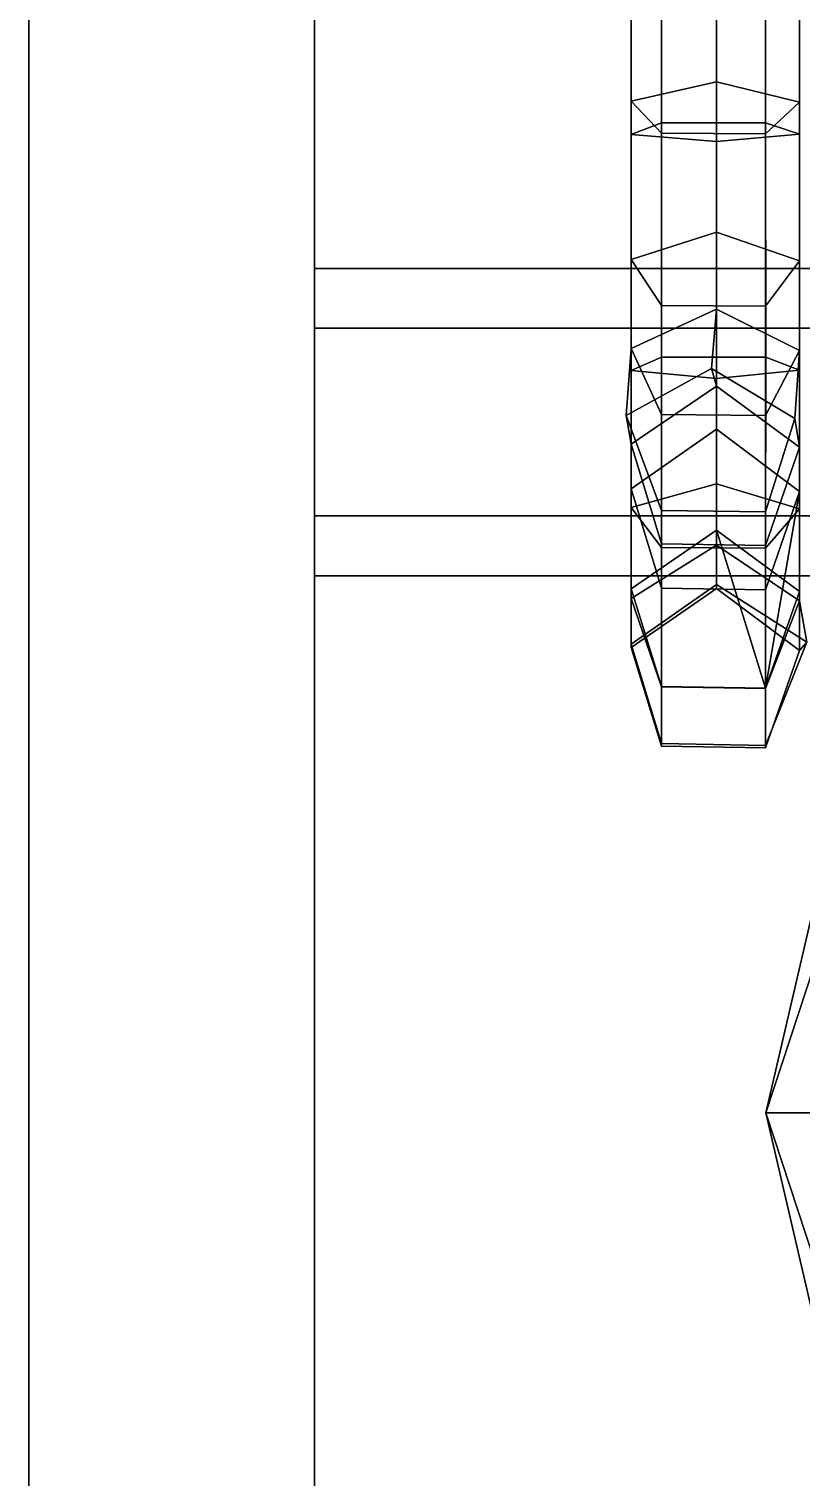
# Model space of a CAD drawing. Extents: x -252 to 252, y 0 to 101.
# Drawn here: x 171.83 to 176.32, y 14.07 to 22.5 of the extents above; entities that cross this region are included whole.
import ezdxf

# ---------------------------------------------------------------- set-up
doc = ezdxf.new("R2010")
doc.units = 0

msp = doc.modelspace()

# ---------------------------------------------------------------- linework, layer by layer
for points in [[(173.486786, -0.000244, 197.929291), (173.486786, 99.309204, 197.929291), (171.825714, 101.057129, 197.929291), (171.825836, -0.000244, 197.929291)], [(171.825836, -0.000244, 197.929291), (171.825714, 101.057129, 197.929291), (171.825714, 101.057129, 218.726761), (171.825836, -0.000244, 218.726761)], [(171.825714, 101.057129, 218.726761), (173.486786, 99.309204, 218.726791), (173.486786, -0.000244, 218.726761), (171.825836, -0.000244, 218.726761)], [(173.486786, 99.309204, 197.929291), (173.486786, -0.000244, 197.929291), (173.486786, -0.000244, 218.726761), (173.486786, 99.309204, 218.726791)], [(175.825836, 24.845654, 106.704292), (175.825851, 22.191843, 107.463509), (175.329529, 22.079372, 107.134544), (175.329529, 24.812553, 106.375267)], [(175.329529, 24.812553, 106.375267), (175.329529, 22.079372, 107.134544), (175.506699, 21.89188, 106.586136), (175.506821, 24.757393, 105.780891)], [(176.309921, 24.810932, 106.358185), (176.309937, 22.073872, 107.118469), (175.825851, 22.191843, 107.463509), (175.825836, 24.845654, 106.704292)], [(176.112854, 24.75639, 105.77076), (176.112732, 21.888475, 106.5765), (176.309937, 22.073872, 107.118469), (176.309921, 24.810932, 106.358185)], [(175.506821, 24.757393, 105.780891), (175.506699, 21.89188, 106.586136), (176.112732, 21.888475, 106.5765), (176.112854, 24.75639, 105.77076)], [(175.329529, 21.884995, 121.136543), (175.329529, 23.914295, 120.695595), (175.506699, 24.052187, 121.258492), (175.506821, 21.952023, 121.712044)], [(175.506821, 21.952023, 121.712044), (175.506699, 24.052187, 121.258492), (176.112732, 24.054714, 121.268898), (176.112732, 21.953234, 121.722435)], [(176.112732, 21.953234, 121.722435), (176.112732, 24.054714, 121.268898), (176.309937, 23.918352, 120.712227), (176.309921, 21.886965, 121.153099)], [(175.825851, 21.844784, 120.791206), (175.825851, 23.831564, 120.358116), (175.329529, 23.914295, 120.695595), (175.329529, 21.884995, 121.136543)], [(176.309921, 21.886965, 121.153099), (176.309937, 23.918352, 120.712227), (175.825851, 23.831564, 120.358116), (175.825851, 21.844784, 120.791206)], [(175.825851, 22.191843, 107.463509), (175.825974, 21.317327, 107.883888), (175.329651, 21.15716, 107.575432), (175.329529, 22.079372, 107.134544)], [(176.309937, 22.073872, 107.118469), (176.309906, 21.149302, 107.560341), (175.825974, 21.317327, 107.883888), (175.825851, 22.191843, 107.463509)], [(175.329529, 22.079372, 107.134544), (175.329651, 21.15716, 107.575432), (175.506699, 20.890158, 107.060738), (175.506699, 21.89188, 106.586136)], [(176.112732, 21.888475, 106.5765), (176.112717, 20.885309, 107.051575), (176.309906, 21.149302, 107.560341), (176.309937, 22.073872, 107.118469)], [(175.329529, 20.511288, 121.54673), (175.329529, 21.884995, 121.136543), (175.506821, 21.952023, 121.712044), (175.506699, 20.58807, 122.121239)], [(175.506699, 20.58807, 122.121239), (175.506821, 21.952023, 121.712044), (176.112732, 21.953234, 121.722435), (176.112854, 20.589447, 122.131569)], [(176.112854, 20.589447, 122.131569), (176.112732, 21.953234, 121.722435), (176.309921, 21.886965, 121.153099), (176.309921, 20.513542, 121.563774)], [(175.825851, 20.465229, 121.202354), (175.825851, 21.844784, 120.791206), (175.329529, 21.884995, 121.136543), (175.329529, 20.511288, 121.54673)], [(175.506699, 21.89188, 106.586136), (175.506699, 20.890158, 107.060738), (176.112717, 20.885309, 107.051575), (176.112732, 21.888475, 106.5765)], [(176.309921, 20.513542, 121.563774), (176.309921, 21.886965, 121.153099), (175.825851, 21.844784, 120.791206), (175.825851, 20.465229, 121.202354)], [(175.825974, 21.317327, 107.883888), (175.825974, 20.868469, 108.299446), (175.329529, 20.638727, 108.038353), (175.329651, 21.15716, 107.575432)], [(176.309906, 21.149302, 107.560341), (176.309906, 20.627495, 108.025169), (175.825974, 20.868469, 108.299446), (175.825974, 21.317327, 107.883888)], [(173.486786, 21.105835, 217.815475), (173.486786, 21.105835, 200.184692), (240.904663, 21.105835, 200.184692), (240.904663, 21.105835, 217.815536)], [(173.486786, -0.033936, 217.815475), (173.486786, 21.105835, 217.815475), (240.904663, 21.105835, 217.815536), (240.904663, -0.033936, 217.815506)], [(173.486786, 21.105835, 200.184692), (173.486786, 20.758301, 199.681946), (240.904663, 20.758301, 199.681946), (240.904663, 21.105835, 200.184692)], [(175.329651, 21.15716, 107.575432), (175.329529, 20.638727, 108.038353), (175.506699, 20.2558, 107.603188), (175.506699, 20.890158, 107.060738)], [(176.112717, 20.885309, 107.051575), (176.112717, 20.248846, 107.595039), (176.309906, 20.627495, 108.025169), (176.309906, 21.149302, 107.560341)], [(175.825974, 20.868469, 108.299446), (175.797943, 20.522324, 109.002342), (175.301559, 20.248247, 108.866188), (175.329529, 20.638727, 108.038353)], [(175.506699, 20.890158, 107.060738), (175.506699, 20.2558, 107.603188), (176.112717, 20.248846, 107.595039), (176.112717, 20.885309, 107.051575)], [(176.309906, 20.627495, 108.025169), (176.28183, 20.231133, 108.86631), (175.797943, 20.522324, 109.002342), (175.825974, 20.868469, 108.299446)], [(240.904663, 19.664185, 199.681946), (240.904663, 20.758301, 199.681946), (173.486786, 20.758301, 199.681946), (173.486786, 19.664185, 199.681946)], [(175.329529, 20.638727, 108.038353), (175.301559, 20.248247, 108.866188), (175.506699, 19.696627, 108.592918), (175.506699, 20.2558, 107.603188)], [(175.329651, 19.712769, 121.610588), (175.329529, 20.511288, 121.54673), (175.506699, 20.58807, 122.121239), (175.506699, 19.480957, 122.141823)], [(175.506699, 19.480957, 122.141823), (175.506699, 20.58807, 122.121239), (176.112854, 20.589447, 122.131569), (176.112732, 19.476746, 122.151665)], [(176.112717, 20.248846, 107.595039), (176.112732, 19.689068, 108.585762), (176.28183, 20.231133, 108.86631), (176.309906, 20.627495, 108.025169)], [(176.112732, 19.476746, 122.151665), (176.112854, 20.589447, 122.131569), (176.309921, 20.513542, 121.563774), (176.309921, 19.705959, 121.626259)], [(175.797943, 20.522324, 109.002342), (175.825882, 20.419563, 110.684944), (175.329498, 20.081673, 110.688805), (175.301559, 20.248247, 108.866188)], [(175.825836, 19.851826, 121.292122), (175.825851, 20.465229, 121.202354), (175.329529, 20.511288, 121.54673), (175.329651, 19.712769, 121.610588)], [(176.28183, 20.231133, 108.86631), (176.309845, 20.06423, 110.672951), (175.825882, 20.419563, 110.684944), (175.797943, 20.522324, 109.002342)], [(176.309921, 19.705959, 121.626259), (176.309921, 20.513542, 121.563774), (175.825851, 20.465229, 121.202354), (175.825836, 19.851826, 121.292122)], [(175.825882, 20.419563, 110.684944), (175.825851, 20.170012, 113.825386), (175.329529, 19.82291, 113.805504), (175.329498, 20.081673, 110.688805)], [(176.309845, 20.06423, 110.672951), (176.309921, 19.805908, 113.804482), (175.825851, 20.170012, 113.825386), (175.825882, 20.419563, 110.684944)], [(175.301559, 20.248247, 108.866188), (175.329498, 20.081673, 110.688805), (175.506775, 19.502499, 110.709358), (175.506699, 19.696627, 108.592918)], [(175.506699, 20.2558, 107.603188), (175.506699, 19.696627, 108.592918), (176.112732, 19.689068, 108.585762), (176.112717, 20.248846, 107.595039)], [(175.825851, 20.170012, 113.825386), (175.825851, 19.582035, 118.009499), (175.329529, 19.240606, 117.943672), (175.329529, 19.82291, 113.805504)], [(175.825851, 19.582035, 118.009499), (175.825851, 20.170012, 113.825386), (176.309921, 19.805908, 113.804482), (176.11264, 18.661114, 117.832191)], [(176.112732, 19.689068, 108.585762), (176.112793, 19.491724, 110.699471), (176.309845, 20.06423, 110.672951), (176.28183, 20.231133, 108.86631)], [(175.329498, 20.081673, 110.688805), (175.329529, 19.82291, 113.805504), (175.506699, 19.244299, 113.771614), (175.506775, 19.502499, 110.709358)], [(176.112793, 19.491724, 110.699471), (176.112732, 19.233791, 113.771324), (176.309921, 19.805908, 113.804482), (176.309845, 20.06423, 110.672951)], [(175.825851, 19.493629, 121.261864), (175.825836, 19.851826, 121.292122), (175.329651, 19.712769, 121.610588), (175.329529, 19.18469, 121.421211)], [(175.329529, 19.82291, 113.805504), (175.329529, 19.240606, 117.943672), (175.506699, 18.671444, 117.834114), (175.506699, 19.244299, 113.771614)], [(176.309906, 19.169558, 121.429039), (176.309921, 19.705959, 121.626259), (175.825836, 19.851826, 121.292122), (175.825851, 19.493629, 121.261864)], [(176.11264, 18.661114, 117.832191), (176.309921, 19.805908, 113.804482), (176.112732, 19.233791, 113.771324)], [(173.486786, 19.664185, 199.681946), (173.486786, 19.31665, 200.184692), (240.904663, 19.31665, 200.184692), (240.904663, 19.664185, 199.681946)], [(175.329529, 19.18469, 121.421211), (175.329651, 19.712769, 121.610588), (175.506699, 19.480957, 122.141823), (175.506821, 18.669685, 121.687141)], [(175.506699, 19.696627, 108.592918), (175.506775, 19.502499, 110.709358), (176.112793, 19.491724, 110.699471), (176.112732, 19.689068, 108.585762)], [(176.112732, 18.66033, 121.692146), (176.112732, 19.476746, 122.151665), (176.309921, 19.705959, 121.626259), (176.309906, 19.169558, 121.429039)], [(175.825851, 19.582035, 118.009499), (175.825974, 19.242712, 120.127541), (175.329529, 18.898685, 120.077415), (175.329529, 19.240606, 117.943672)], [(176.309967, 19.223892, 117.940742), (176.309967, 18.881845, 120.07502), (175.825974, 19.242712, 120.127541), (175.825851, 19.582035, 118.009499)], [(176.11264, 18.661114, 117.832191), (176.309967, 19.223892, 117.940742), (175.825851, 19.582035, 118.009499)], [(175.825851, 19.266064, 120.936241), (175.825851, 19.493629, 121.261864), (175.329529, 19.18469, 121.421211), (175.329529, 18.918461, 120.943123)], [(175.506775, 19.502499, 110.709358), (175.506699, 19.244299, 113.771614), (176.112732, 19.233791, 113.771324), (176.112793, 19.491724, 110.699471)], [(175.506821, 18.669685, 121.687141), (175.506699, 19.480957, 122.141823), (176.112732, 19.476746, 122.151665), (176.112732, 18.66033, 121.692146)], [(176.351944, 18.929897, 120.997032), (176.309906, 19.169558, 121.429039), (175.825851, 19.493629, 121.261864), (175.825851, 19.266064, 120.936241)], [(173.486786, 19.31665, 200.184692), (173.486786, -0.033936, 200.184692), (240.904663, -0.033936, 200.184692), (240.904663, 19.31665, 200.184692)], [(175.825974, 19.242712, 120.127541), (175.825851, 19.266064, 120.936241), (175.329529, 18.918461, 120.943123), (175.329529, 18.898685, 120.077415)], [(175.329529, 19.240606, 117.943672), (175.329529, 18.898685, 120.077415), (175.506699, 18.325195, 119.993294), (175.506699, 18.671444, 117.834114)], [(175.506699, 19.244299, 113.771614), (175.506699, 18.671444, 117.834114), (176.11264, 18.661114, 117.832191), (176.112732, 19.233791, 113.771324)], [(176.309967, 18.881845, 120.07502), (176.351944, 18.929897, 120.997032), (175.825851, 19.266064, 120.936241), (175.825974, 19.242712, 120.127541)], [(176.11264, 18.661114, 117.832191), (176.11264, 18.314787, 119.99189), (176.309967, 18.881845, 120.07502), (176.309967, 19.223892, 117.940742)], [(175.329529, 18.918461, 120.943123), (175.329529, 19.18469, 121.421211), (175.506821, 18.669685, 121.687141), (175.506699, 18.339008, 120.95475)], [(176.112732, 18.328484, 120.954872), (176.112732, 18.66033, 121.692146), (176.309906, 19.169558, 121.429039), (176.351944, 18.929897, 120.997032)], [(175.329529, 18.898685, 120.077415), (175.329529, 18.918461, 120.943123), (175.506699, 18.339008, 120.95475), (175.506699, 18.325195, 119.993294)], [(176.11264, 18.314787, 119.99189), (176.112732, 18.328484, 120.954872), (176.351944, 18.929897, 120.997032), (176.309967, 18.881845, 120.07502)], [(175.506699, 18.671444, 117.834114), (175.506699, 18.325195, 119.993294), (176.11264, 18.314787, 119.99189), (176.11264, 18.661114, 117.832191)], [(175.506699, 18.339008, 120.95475), (175.506821, 18.669685, 121.687141), (176.112732, 18.66033, 121.692146), (176.112732, 18.328484, 120.954872)], [(175.506699, 18.325195, 119.993294), (175.506699, 18.339008, 120.95475), (176.112732, 18.328484, 120.954872), (176.11264, 18.314787, 119.99189)], [(176.11377, 16.189981, 113.967018), (176.535278, 18.000587, 113.967323), (176.535278, 17.470274, 115.247612)], [(176.11377, 16.189981, 113.967018), (176.535278, 17.470274, 112.687035), (176.535278, 18.000587, 113.967323)], [(176.11377, 16.189981, 113.967018), (176.535278, 17.470274, 115.247612), (176.535278, 16.189981, 115.777885)], [(176.11377, 16.189981, 113.967018), (176.535278, 16.189981, 112.156288), (176.535278, 17.470274, 112.687035)], [(176.11377, 16.189981, 113.967018), (176.535278, 16.189981, 115.777885), (176.535278, 14.909683, 115.247612)], [(176.11377, 16.189981, 113.967018), (176.535278, 14.909683, 112.687035), (176.535278, 16.189981, 112.156288)], [(176.11377, 16.189981, 113.967018), (176.535278, 14.379366, 113.967323), (176.535278, 14.909683, 112.687035)], [(176.11377, 16.189981, 113.967018), (176.535278, 14.909683, 115.247612), (176.535278, 14.379366, 113.967323)]]:
    msp.add_3dface(points)

doc.saveas('drawing.dxf')
